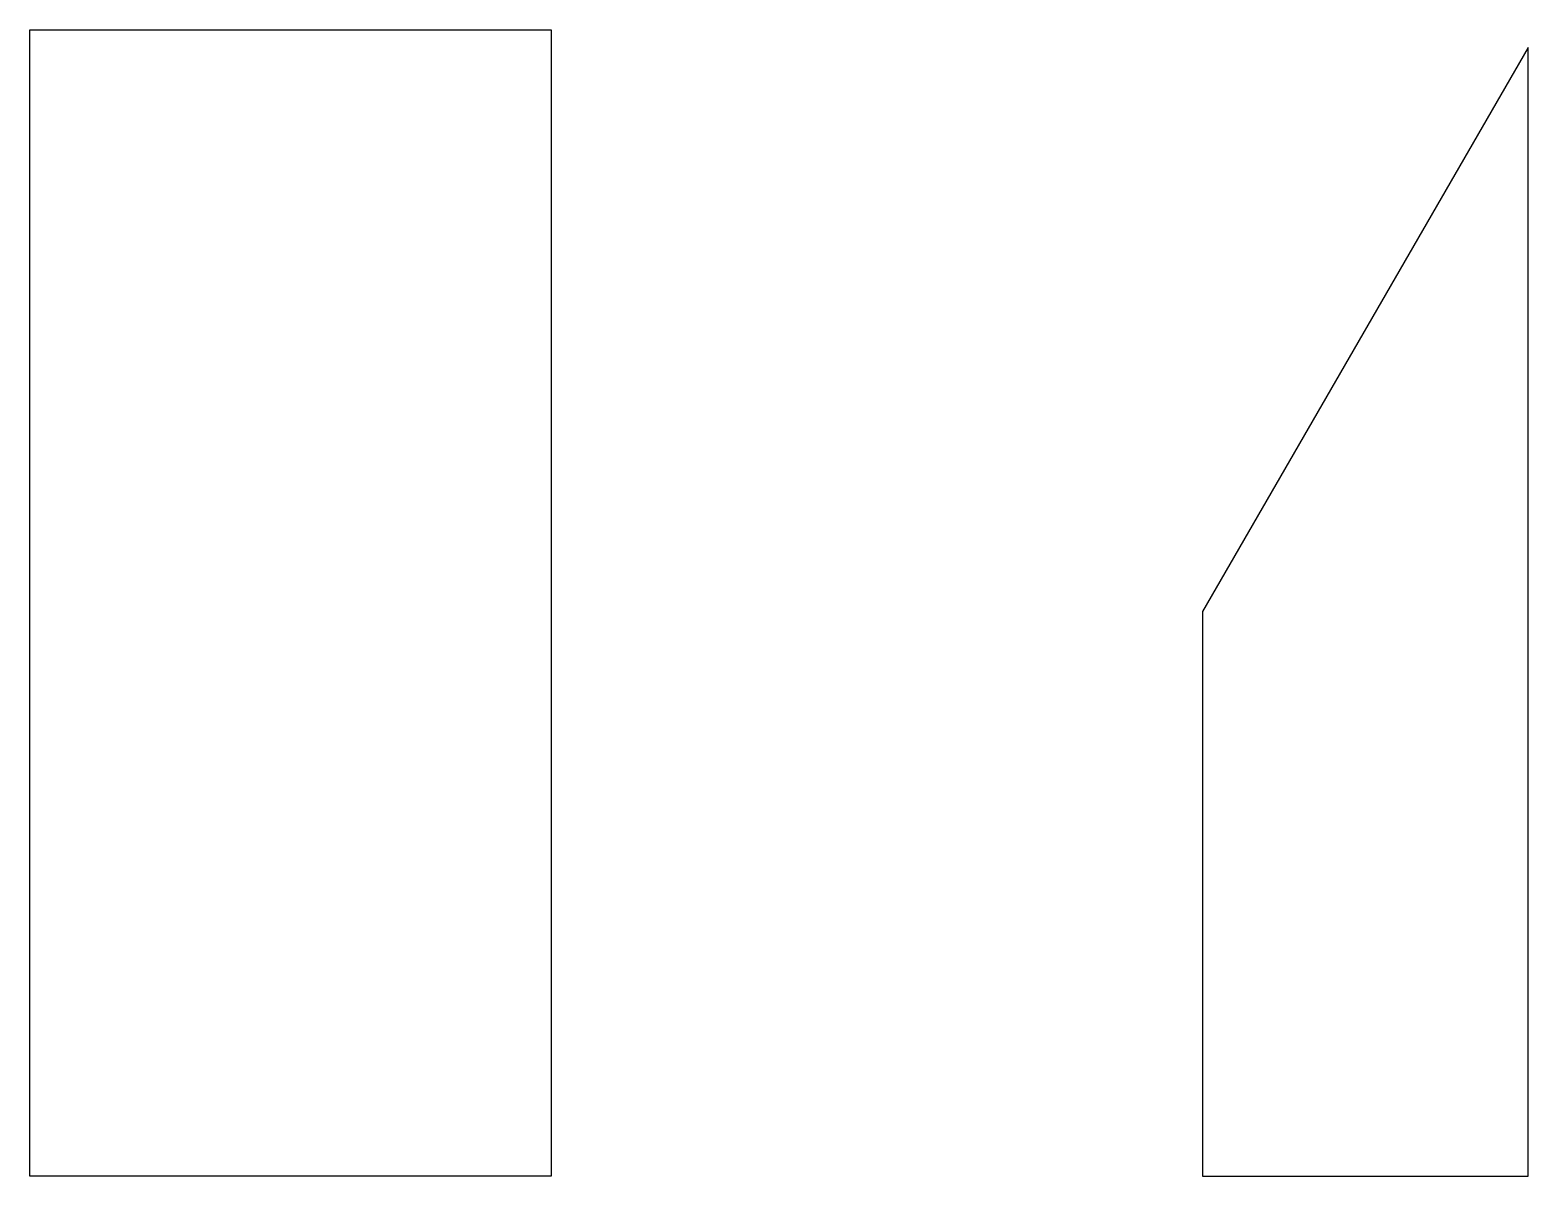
# Model space of a CAD drawing. Header units: millimetres. Extents: x -80 to 150, y 0 to 176.
import ezdxf

# ---------------------------------------------------------------- set-up
doc = ezdxf.new("R2010")
doc.units = ezdxf.units.MM
doc.layers.get('0').update_dxf_attribs({"linetype": 'CONTINUOUS'})

msp = doc.modelspace()

# ---------------------------------------------------------------- linework, layer by layer
for p, q in [((-80, 175), (-80, 176)), ((-80, 176), (0, 176)), ((-80, 0), (-80, 175)), ((0, 176), (0, 0)), ((0, 0), (-80, 0))]:
    msp.add_line(p, q)
msp.add_lwpolyline([(100, 0), (150, 0), (150, 173.33), (100, 86.67)], close=True)

doc.saveas('drawing.dxf')
